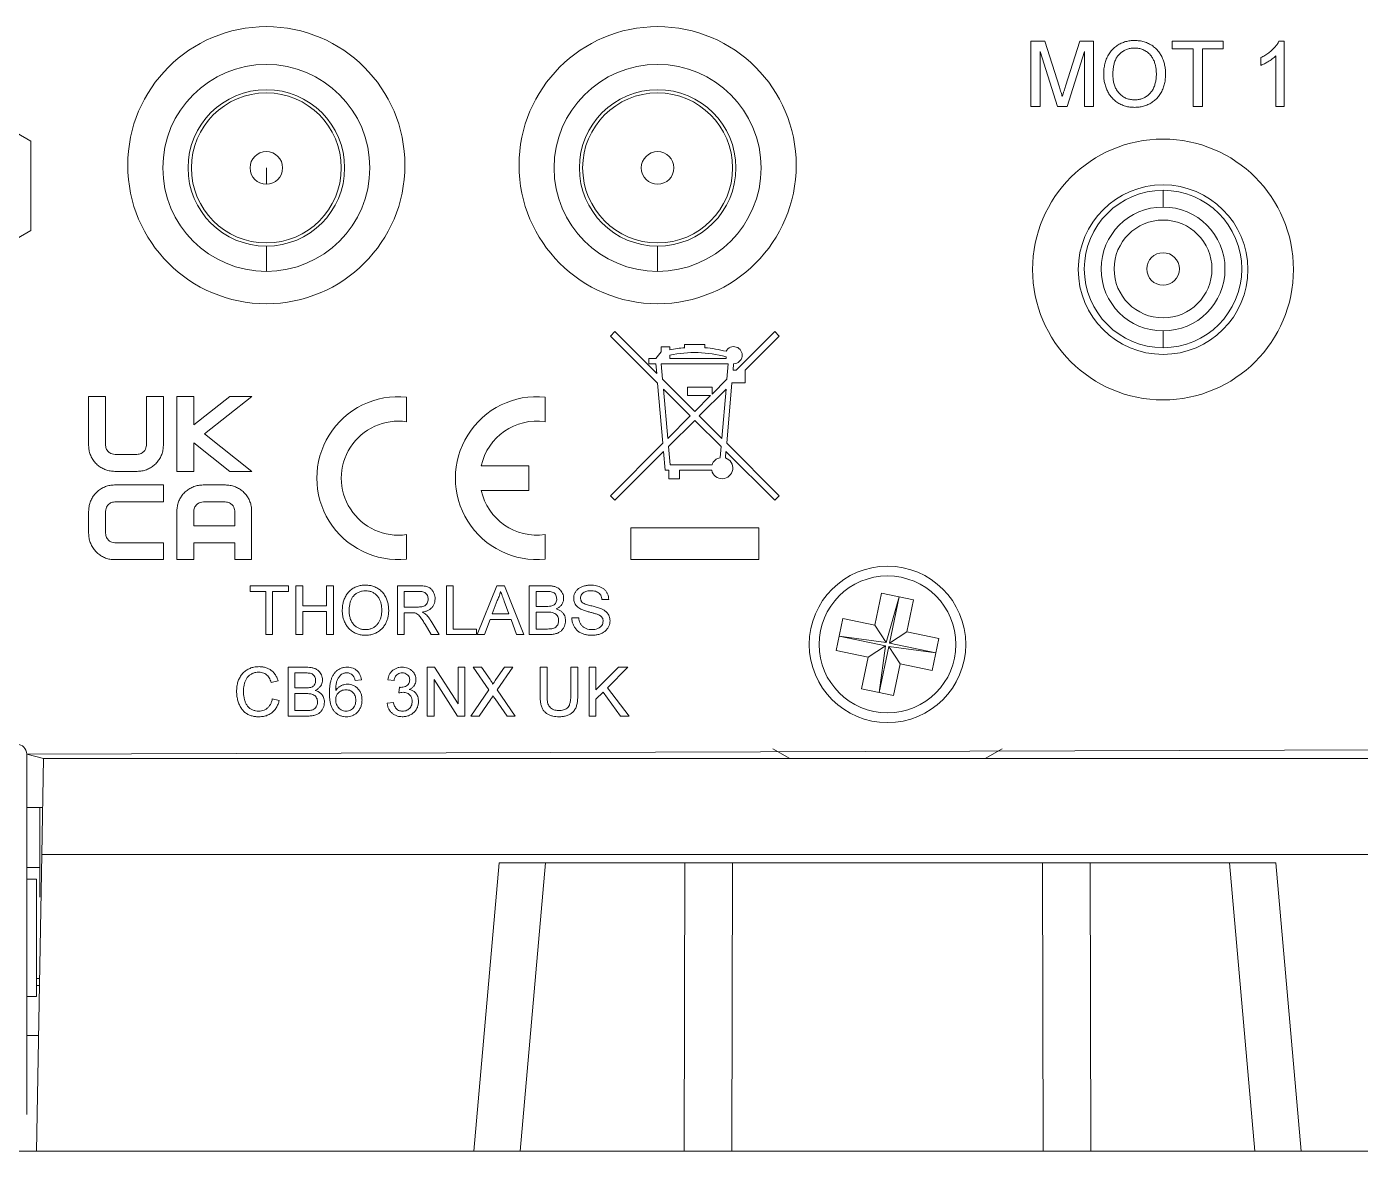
# Model space of a CAD drawing. Header units: millimetres. Extents: x 2 to 278, y 1 to 215.
# Drawn here: x 215.78 to 236.23, y 53.87 to 71.12 of the extents above; entities that cross this region are included whole.
import ezdxf

# ---------------------------------------------------------------- set-up
doc = ezdxf.new("R2010")
doc.units = ezdxf.units.MM

msp = doc.modelspace()

# ---------------------------------------------------------------- linework, layer by layer
at = {"color": 7, "linetype": 'Continuous', "lineweight": 18}
for p, q in [((231.177, 70.898), (231.39, 70.898)), ((231.177, 69.898), (231.177, 70.898)), ((231.39, 70.898), (231.613, 70.196)), ((231.707, 70.208), (231.929, 70.898)), ((231.929, 70.898), (232.139, 70.898)), ((232.139, 70.898), (232.139, 69.898)), ((233.344, 70.898), (234.126, 70.898)), ((233.344, 70.782), (233.344, 70.898)), ((233.665, 70.782), (233.344, 70.782)), ((233.665, 69.898), (233.665, 70.782)), ((233.806, 70.782), (233.806, 69.898)), ((234.126, 70.782), (233.806, 70.782)), ((234.126, 70.898), (234.126, 70.782)), ((234.98, 70.898), (235.062, 70.898)), ((235.062, 70.898), (235.062, 69.898)), ((231.318, 70.744), (231.318, 69.898)), ((231.584, 69.898), (231.318, 70.744)), ((231.998, 70.744), (231.731, 69.898)), ((231.998, 69.898), (231.998, 70.744)), ((234.703, 70.529), (234.703, 70.648)), ((234.934, 69.898), (234.934, 70.677)), ((214.656, 70.052), (215.843, 69.366)), ((231.318, 69.898), (231.177, 69.898)), ((231.731, 69.898), (231.584, 69.898)), ((232.139, 69.898), (231.998, 69.898)), ((233.806, 69.898), (233.665, 69.898)), ((235.062, 69.898), (234.934, 69.898)), ((215.843, 69.366), (215.843, 67.995)), ((219.453, 68.956), (219.453, 68.706)), ((233.203, 68.356), (233.203, 68.612)), ((215.843, 67.995), (214.656, 67.31)), ((219.453, 67.756), (219.453, 67.368)), ((225.453, 67.756), (225.453, 67.368)), ((224.797, 66.447), (224.728, 66.378)), ((224.728, 66.378), (225.453, 65.653)), ((225.439, 65.805), (224.797, 66.447)), ((227.248, 66.447), (226.656, 65.855)), ((226.794, 65.855), (227.317, 66.378)), ((227.317, 66.378), (227.248, 66.447)), ((233.203, 66.456), (233.203, 66.199)), ((225.508, 66.133), (225.426, 66.035)), ((225.639, 66.214), (225.508, 66.214)), ((225.508, 66.214), (225.508, 66.133)), ((225.639, 66.165), (225.639, 66.214)), ((225.639, 66.082), (225.639, 66.035)), ((226.178, 66.247), (225.867, 66.247)), ((225.867, 66.247), (225.867, 66.198)), ((226.178, 66.198), (226.178, 66.247)), ((226.502, 66.035), (226.502, 66.058)), ((225.426, 66.035), (225.317, 66.035)), ((225.317, 66.035), (225.317, 65.953)), ((225.317, 65.953), (225.426, 65.953)), ((225.426, 65.953), (225.439, 65.805)), ((225.508, 65.953), (225.529, 65.716)), ((226.537, 65.953), (225.508, 65.953)), ((225.639, 66.035), (226.502, 66.035)), ((226.516, 65.716), (226.537, 65.953)), ((226.61, 65.855), (226.619, 65.953)), ((226.656, 65.855), (226.61, 65.855)), ((226.794, 65.659), (226.794, 65.855)), ((225.453, 65.653), (225.533, 64.733)), ((225.529, 65.716), (226.023, 65.222)), ((226.287, 65.486), (226.516, 65.716)), ((226.512, 64.733), (226.593, 65.659)), ((226.593, 65.659), (226.794, 65.659)), ((216.989, 65.448), (216.728, 65.448)), ((216.728, 65.448), (216.728, 64.698)), ((216.989, 64.701), (216.989, 65.448)), ((217.874, 65.448), (217.614, 65.448)), ((217.614, 65.448), (217.614, 64.701)), ((217.874, 64.698), (217.874, 65.448)), ((218.343, 65.448), (218.082, 65.448)), ((218.082, 65.448), (218.082, 64.302)), ((218.894, 65.448), (218.343, 65.014)), ((218.343, 65.014), (218.343, 65.448)), ((218.504, 64.876), (219.231, 65.448)), ((219.231, 65.448), (218.894, 65.448)), ((221.603, 65.064), (221.603, 65.441)), ((223.728, 65.064), (223.728, 65.441)), ((225.542, 65.564), (225.609, 64.808)), ((225.953, 65.153), (225.542, 65.564)), ((225.911, 65.594), (226.287, 65.594)), ((225.911, 65.463), (225.911, 65.594)), ((226.264, 65.463), (225.911, 65.463)), ((226.023, 65.222), (226.264, 65.463)), ((226.503, 65.564), (226.092, 65.153)), ((226.287, 65.594), (226.287, 65.486)), ((226.437, 64.808), (226.503, 65.564)), ((225.609, 64.808), (225.953, 65.153)), ((226.023, 65.083), (225.62, 64.681)), ((226.425, 64.681), (226.023, 65.083)), ((226.092, 65.153), (226.437, 64.808)), ((219.229, 64.302), (218.504, 64.876)), ((218.343, 64.302), (218.343, 64.738)), ((218.343, 64.738), (218.894, 64.302)), ((225.533, 64.733), (224.728, 63.928)), ((225.62, 64.681), (225.644, 64.401)), ((226.411, 64.512), (226.425, 64.681)), ((227.317, 63.928), (226.512, 64.733)), ((217.469, 64.562), (217.133, 64.562)), ((224.797, 63.858), (225.544, 64.605)), ((225.544, 64.605), (225.569, 64.32)), ((226.492, 64.508), (226.501, 64.605)), ((226.501, 64.605), (227.248, 63.858)), ((217.13, 64.302), (217.472, 64.302)), ((218.082, 64.302), (218.343, 64.302)), ((218.894, 64.302), (219.229, 64.302)), ((223.478, 64.385), (222.748, 64.385)), ((223.478, 64.01), (223.478, 64.385)), ((225.569, 64.32), (225.626, 64.32)), ((225.626, 64.32), (225.626, 64.189)), ((225.644, 64.401), (226.287, 64.401)), ((225.79, 64.189), (225.79, 64.32)), ((225.79, 64.32), (226.283, 64.32)), ((217.874, 64.093), (217.124, 64.093)), ((217.874, 63.833), (217.874, 64.093)), ((218.827, 64.093), (218.484, 64.093)), ((222.748, 64.01), (223.478, 64.01)), ((225.626, 64.189), (225.79, 64.189)), ((217.128, 63.833), (217.874, 63.833)), ((218.823, 63.833), (218.487, 63.833)), ((224.728, 63.928), (224.797, 63.858)), ((227.248, 63.858), (227.317, 63.928)), ((216.728, 63.688), (216.728, 63.353)), ((216.989, 63.353), (216.989, 63.688)), ((218.082, 63.697), (218.082, 62.948)), ((218.343, 63.694), (218.343, 63.468)), ((218.968, 63.468), (218.968, 63.694)), ((219.228, 62.948), (219.228, 63.697)), ((218.343, 63.468), (218.968, 63.468)), ((227.003, 63.438), (225.042, 63.438)), ((225.042, 63.438), (225.042, 62.948)), ((227.003, 62.948), (227.003, 63.438)), ((217.874, 63.208), (217.128, 63.208)), ((217.874, 62.948), (217.874, 63.208)), ((218.343, 62.948), (218.343, 63.208)), ((218.343, 63.208), (218.968, 63.208)), ((218.968, 63.208), (218.968, 62.948)), ((221.603, 62.954), (221.603, 63.332)), ((223.728, 62.954), (223.728, 63.332)), ((217.124, 62.948), (217.874, 62.948)), ((218.082, 62.948), (218.343, 62.948)), ((218.968, 62.948), (219.228, 62.948)), ((225.042, 62.948), (227.003, 62.948)), ((219.204, 62.548), (219.791, 62.548)), ((219.204, 62.461), (219.204, 62.548)), ((219.444, 62.461), (219.204, 62.461)), ((219.444, 61.798), (219.444, 62.461)), ((219.55, 62.461), (219.55, 61.798)), ((219.791, 62.461), (219.55, 62.461)), ((219.791, 62.548), (219.791, 62.461)), ((219.906, 62.548), (220.012, 62.548)), ((219.906, 61.798), (219.906, 62.548)), ((220.012, 62.548), (220.012, 62.24)), ((220.377, 62.548), (220.483, 62.548)), ((220.377, 62.24), (220.377, 62.548)), ((220.483, 62.548), (220.483, 61.798)), ((221.464, 62.548), (221.789, 62.548)), ((221.464, 61.798), (221.464, 62.548)), ((221.793, 62.461), (221.569, 62.461)), ((221.569, 62.461), (221.569, 62.221)), ((222.214, 62.548), (222.319, 62.548)), ((222.214, 61.798), (222.214, 62.548)), ((222.319, 62.548), (222.319, 61.884)), ((222.688, 61.798), (222.986, 62.548)), ((222.986, 62.548), (223.105, 62.548)), ((223.105, 62.548), (223.403, 61.798)), ((223.483, 62.548), (223.764, 62.548)), ((223.483, 61.798), (223.483, 62.548)), ((223.732, 62.461), (223.589, 62.461)), ((223.589, 62.461), (223.589, 62.23)), ((228.886, 62.433), (228.784, 61.943)), ((229.375, 62.331), (228.886, 62.433)), ((229.155, 62.377), (228.959, 61.677)), ((229.155, 62.377), (229.008, 61.667)), ((220.012, 62.24), (220.377, 62.24)), ((221.569, 62.221), (221.77, 62.221)), ((222.994, 62.323), (222.917, 62.115)), ((223.173, 62.115), (223.101, 62.312)), ((223.589, 62.23), (223.743, 62.23)), ((224.704, 62.336), (224.598, 62.336)), ((229.375, 62.331), (229.274, 61.841)), ((220.012, 62.153), (220.012, 61.798)), ((220.377, 62.153), (220.012, 62.153)), ((220.377, 61.798), (220.377, 62.153)), ((221.569, 62.134), (221.569, 61.798)), ((221.678, 62.134), (221.569, 62.134)), ((221.979, 62.005), (222.102, 61.798)), ((222.886, 62.028), (222.8, 61.798)), ((223.205, 62.028), (222.886, 62.028)), ((222.917, 62.115), (223.173, 62.115)), ((223.291, 61.798), (223.205, 62.028)), ((223.754, 62.144), (223.589, 62.144)), ((223.589, 62.144), (223.589, 61.884)), ((224.137, 62.057), (224.243, 62.057)), ((228.295, 62.045), (228.193, 61.555)), ((228.784, 61.943), (228.295, 62.045)), ((219.55, 61.798), (219.444, 61.798)), ((220.012, 61.798), (219.906, 61.798)), ((220.483, 61.798), (220.377, 61.798)), ((221.569, 61.798), (221.464, 61.798)), ((221.981, 61.798), (221.887, 61.956)), ((222.102, 61.798), (221.981, 61.798)), ((222.675, 61.798), (222.214, 61.798)), ((222.319, 61.884), (222.675, 61.884)), ((222.675, 61.884), (222.675, 61.798)), ((222.8, 61.798), (222.688, 61.798)), ((223.403, 61.798), (223.291, 61.798)), ((223.764, 61.798), (223.483, 61.798)), ((223.589, 61.884), (223.766, 61.884)), ((228.239, 61.776), (228.949, 61.628)), ((228.959, 61.677), (228.239, 61.776)), ((228.784, 61.943), (228.959, 61.677)), ((229.008, 61.667), (229.274, 61.841)), ((229.763, 61.74), (229.274, 61.841)), ((228.193, 61.555), (228.682, 61.454)), ((228.949, 61.628), (228.682, 61.454)), ((228.85, 60.908), (228.949, 61.628)), ((228.85, 60.908), (228.997, 61.618)), ((229.717, 61.519), (228.997, 61.618)), ((228.997, 61.618), (229.172, 61.352)), ((229.717, 61.519), (229.008, 61.667)), ((229.662, 61.25), (229.763, 61.74)), ((228.581, 60.964), (228.682, 61.454)), ((229.07, 60.862), (229.172, 61.352)), ((229.662, 61.25), (229.172, 61.352)), ((219.786, 61.298), (220.067, 61.298)), ((219.786, 60.548), (219.786, 61.298)), ((220.034, 61.211), (219.892, 61.211)), ((219.892, 61.211), (219.892, 60.98)), ((221.92, 61.298), (222.032, 61.298)), ((221.92, 60.548), (221.92, 61.298)), ((222.032, 61.298), (222.392, 60.738)), ((222.392, 61.298), (222.497, 61.298)), ((222.392, 60.738), (222.392, 61.298)), ((222.497, 61.298), (222.497, 60.548)), ((222.627, 61.298), (222.754, 61.298)), ((222.866, 60.951), (222.627, 61.298)), ((222.754, 61.298), (222.885, 61.108)), ((222.973, 61.108), (223.103, 61.298)), ((223.233, 61.298), (222.994, 60.95)), ((223.103, 61.298), (223.233, 61.298)), ((223.651, 61.298), (223.757, 61.298)), ((223.651, 60.866), (223.651, 61.298)), ((223.757, 61.298), (223.757, 60.871)), ((224.122, 61.298), (224.228, 61.298)), ((224.122, 60.871), (224.122, 61.298)), ((224.228, 61.298), (224.228, 60.866)), ((224.401, 61.298), (224.507, 61.298)), ((224.401, 60.548), (224.401, 61.298)), ((224.507, 60.952), (224.852, 61.298)), ((224.507, 61.298), (224.507, 60.952)), ((224.997, 61.298), (224.684, 60.984)), ((224.852, 61.298), (224.997, 61.298)), ((219.632, 61.089), (219.526, 61.066)), ((219.892, 60.98), (220.046, 60.98)), ((220.911, 61.105), (220.815, 61.096)), ((221.411, 61.096), (221.315, 61.105)), ((221.487, 60.903), (221.497, 60.99)), ((222.026, 61.107), (222.026, 60.548)), ((222.386, 60.548), (222.026, 61.107)), ((222.588, 60.548), (222.866, 60.951)), ((222.994, 60.95), (223.271, 60.548)), ((224.684, 60.984), (225.017, 60.548)), ((228.581, 60.964), (229.07, 60.862)), ((219.545, 60.812), (219.651, 60.788)), ((220.057, 60.894), (219.892, 60.894)), ((219.892, 60.894), (219.892, 60.634)), ((221.305, 60.749), (221.401, 60.759)), ((222.895, 60.806), (222.717, 60.548)), ((223.144, 60.548), (222.961, 60.813)), ((224.617, 60.917), (224.507, 60.807)), ((224.507, 60.807), (224.507, 60.548)), ((224.886, 60.548), (224.617, 60.917)), ((220.067, 60.548), (219.786, 60.548)), ((219.892, 60.634), (220.069, 60.634)), ((222.026, 60.548), (221.92, 60.548)), ((222.497, 60.548), (222.386, 60.548)), ((222.717, 60.548), (222.588, 60.548)), ((223.271, 60.548), (223.144, 60.548)), ((224.507, 60.548), (224.401, 60.548)), ((225.017, 60.548), (224.886, 60.548)), ((215.778, 59.966), (242.202, 60.048)), ((215.778, 59.966), (215.778, 58.942)), ((216.035, 59.898), (215.778, 59.966)), ((227.478, 59.898), (227.218, 60.048)), ((230.738, 60.048), (230.478, 59.898)), ((216.035, 59.898), (216.009, 58.424)), ((216.035, 59.898), (241.922, 59.898)), ((215.778, 59.148), (215.978, 59.148)), ((215.978, 59.148), (215.978, 57.773)), ((215.978, 59.148), (216.021, 59.148)), ((215.778, 58.942), (215.778, 56.979)), ((215.929, 53.873), (216.009, 58.424)), ((241.947, 58.424), (216.009, 58.424)), ((223.023, 58.298), (222.636, 53.873)), ((223.023, 58.298), (234.933, 58.298)), ((223.733, 58.298), (223.346, 53.873)), ((225.859, 53.873), (225.871, 58.298)), ((226.602, 58.298), (226.59, 53.873)), ((231.366, 53.873), (231.355, 58.298)), ((232.085, 58.298), (232.097, 53.873)), ((234.61, 53.873), (234.223, 58.298)), ((234.933, 58.298), (235.32, 53.873)), ((215.778, 58.228), (215.978, 58.228)), ((215.928, 58.048), (215.778, 58.048)), ((215.928, 57.148), (215.928, 58.048)), ((215.978, 57.773), (215.978, 57.773)), ((215.978, 57.773), (215.978, 57.773)), ((215.928, 56.248), (215.928, 57.148)), ((215.778, 56.979), (215.778, 56.438)), ((215.928, 56.523), (215.976, 56.523)), ((215.778, 56.438), (215.778, 54.44)), ((215.778, 56.248), (215.928, 56.248)), ((215.928, 56.415), (215.974, 56.415)), ((215.778, 55.648), (215.96, 55.648)), ((215.929, 53.873), (211.527, 53.873)), ((222.636, 53.873), (215.929, 53.873)), ((223.346, 53.873), (222.636, 53.873)), ((223.346, 53.873), (225.859, 53.873)), ((226.59, 53.873), (225.859, 53.873)), ((226.59, 53.873), (231.366, 53.873)), ((232.097, 53.873), (231.366, 53.873)), ((232.097, 53.873), (234.61, 53.873)), ((235.32, 53.873), (234.61, 53.873)), ((242.027, 53.873), (235.32, 53.873))]:
    msp.add_line(p, q, dxfattribs=at)
for centre, radius in [((219.453, 68.998), 2.125), ((225.453, 68.998), 2.125), ((219.453, 68.956), 1.587), ((225.453, 68.956), 1.587), ((219.453, 68.956), 1.2), ((225.453, 68.956), 1.2), ((219.453, 68.956), 1.15), ((225.453, 68.956), 1.15), ((233.203, 67.398), 2), ((219.453, 68.956), 0.25), ((225.453, 68.956), 0.25), ((233.203, 67.396), 1.3), ((228.978, 61.648), 1.2), ((228.978, 61.648), 1.05)]:
    msp.add_circle(centre, radius, dxfattribs=at)
for centre, radius, start, end in [((233.203, 67.406), 1.207, 90, 270), ((233.203, 67.406), 1.207, 270, 90), ((233.203, 67.406), 0.95, 90, 270), ((233.203, 67.406), 0.95, 270, 90), ((233.203, 67.406), 0.75, 90, 270), ((233.203, 67.406), 0.75, 270, 90), ((233.203, 67.406), 0.25, 90, 270), ((233.203, 67.406), 0.25, 270, 90), ((226.023, 64.32), 1.885, 94.7224, 101.7405), ((226.023, 64.32), 1.804, 74.5824, 102.2783), ((226.023, 64.32), 1.885, 75.2635, 85.2776), ((226.619, 66.084), 0.131, 270, 153.2882), ((221.478, 64.198), 1.25, 84.2608, 275.7392), ((223.603, 64.198), 1.25, 84.2608, 275.7392), ((221.478, 64.198), 0.875, 81.7868, 278.2132), ((223.603, 64.198), 0.875, 81.7868, 167.6264), ((226.443, 64.352), 0.163, 191.537, 72.4865), ((226.443, 64.352), 0.163, 101.459, 162.5424), ((223.603, 64.198), 0.875, 192.3736, 278.2132), ((215.628, 59.966), 0.15, 0, 90)]:
    msp.add_arc(centre, radius, start, end, dxfattribs=at)
for points, knots in [([(232.293, 70.384), (232.293, 70.409), (232.294, 70.459), (232.305, 70.533), (232.325, 70.605), (232.354, 70.674), (232.394, 70.737), (232.444, 70.791), (232.5, 70.837), (232.562, 70.871), (232.628, 70.894), (232.697, 70.908), (232.744, 70.91), (232.768, 70.91)], [0, 0, 0, 0, 0.093363, 0.18673, 0.280067, 0.373402, 0.466704, 0.560003, 0.648002, 0.735991, 0.823972, 0.911992, 1, 1, 1, 1]), ([(232.769, 70.795), (232.75, 70.794), (232.712, 70.793), (232.657, 70.779), (232.606, 70.756), (232.559, 70.725), (232.517, 70.687), (232.483, 70.638), (232.459, 70.579), (232.443, 70.515), (232.435, 70.449), (232.434, 70.405), (232.434, 70.383)], [0, 0, 0, 0, 0.093317, 0.18666, 0.279957, 0.373295, 0.466627, 0.559888, 0.669862, 0.779876, 0.889938, 1, 1, 1, 1]), ([(232.768, 70.91), (232.792, 70.91), (232.841, 70.908), (232.913, 70.892), (232.982, 70.865), (233.045, 70.828), (233.102, 70.781), (233.148, 70.725), (233.184, 70.664), (233.211, 70.6), (233.229, 70.534), (233.24, 70.465), (233.241, 70.419), (233.242, 70.396)], [0, 0, 0, 0, 0.0933402, 0.1866655, 0.2799705, 0.3732957, 0.4666107, 0.5599084, 0.6478981, 0.7359048, 0.8239228, 0.9119578, 1, 1, 1, 1]), ([(233.101, 70.397), (233.1, 70.415), (233.099, 70.451), (233.092, 70.505), (233.08, 70.558), (233.06, 70.61), (233.034, 70.657), (232.998, 70.703), (232.951, 70.742), (232.895, 70.773), (232.833, 70.792), (232.79, 70.794), (232.769, 70.795)], [0, 0, 0, 0, 0.093399, 0.186798, 0.280197, 0.37357, 0.466906, 0.560217, 0.670152, 0.780101, 0.890037, 1, 1, 1, 1]), ([(234.703, 70.648), (234.724, 70.658), (234.766, 70.68), (234.824, 70.72), (234.875, 70.763), (234.917, 70.806), (234.953, 70.849), (234.971, 70.881), (234.98, 70.898)], [0, 0, 0, 0, 0.186674, 0.373366, 0.560025, 0.706692, 0.853419, 1, 1, 1, 1]), ([(234.934, 70.677), (234.915, 70.66), (234.877, 70.625), (234.816, 70.587), (234.759, 70.553), (234.722, 70.537), (234.703, 70.529)], [0, 0, 0, 0, 0.279899, 0.559917, 0.779984, 1, 1, 1, 1]), ([(232.767, 69.885), (232.743, 69.886), (232.695, 69.887), (232.625, 69.903), (232.557, 69.928), (232.495, 69.964), (232.439, 70.01), (232.392, 70.063), (232.355, 70.123), (232.328, 70.185), (232.308, 70.25), (232.295, 70.316), (232.294, 70.362), (232.293, 70.384)], [0, 0, 0, 0, 0.093341, 0.186662, 0.279991, 0.373305, 0.466617, 0.559936, 0.647935, 0.73595, 0.823971, 0.911986, 1, 1, 1, 1]), ([(232.434, 70.383), (232.434, 70.361), (232.436, 70.319), (232.447, 70.256), (232.466, 70.195), (232.497, 70.139), (232.538, 70.09), (232.587, 70.049), (232.643, 70.02), (232.704, 70.003), (232.746, 70.001), (232.767, 70)], [0, 0, 0, 0, 0.11206, 0.224132, 0.336131, 0.448114, 0.560097, 0.670067, 0.780032, 0.89, 1, 1, 1, 1]), ([(232.767, 70), (232.785, 70.001), (232.821, 70.002), (232.875, 70.015), (232.925, 70.037), (232.97, 70.067), (233.01, 70.105), (233.045, 70.152), (233.071, 70.207), (233.089, 70.269), (233.099, 70.333), (233.1, 70.376), (233.101, 70.397)], [0, 0, 0, 0, 0.093349, 0.186685, 0.279967, 0.373265, 0.466613, 0.55996, 0.669931, 0.77991, 0.889949, 1, 1, 1, 1]), ([(233.242, 70.396), (233.241, 70.372), (233.24, 70.323), (233.227, 70.25), (233.206, 70.18), (233.176, 70.113), (233.136, 70.052), (233.087, 69.999), (233.03, 69.957), (232.969, 69.925), (232.904, 69.901), (232.836, 69.887), (232.79, 69.886), (232.767, 69.885)], [0, 0, 0, 0, 0.093367, 0.186723, 0.280068, 0.373407, 0.466717, 0.560004, 0.647984, 0.735984, 0.823983, 0.911989, 1, 1, 1, 1]), ([(231.613, 70.196), (231.622, 70.168), (231.637, 70.12), (231.652, 70.071), (231.658, 70.049)], [0, 0, 0, 0, 0.560002, 1, 1, 1, 1]), ([(231.658, 70.049), (231.667, 70.079), (231.683, 70.132), (231.7, 70.185), (231.707, 70.208)], [0, 0, 0, 0, 0.559997, 1, 1, 1, 1]), ([(216.728, 64.698), (216.729, 64.674), (216.732, 64.627), (216.752, 64.558), (216.782, 64.496), (216.823, 64.44), (216.872, 64.392), (216.928, 64.353), (216.991, 64.324), (217.059, 64.305), (217.106, 64.303), (217.13, 64.302)], [0, 0, 0, 0, 0.1150382, 0.2270316, 0.3373605, 0.4469851, 0.5565897, 0.6647822, 0.7741299, 0.8854715, 1, 1, 1, 1]), ([(217.133, 64.562), (217.119, 64.563), (217.09, 64.566), (217.052, 64.584), (217.023, 64.609), (217.003, 64.638), (216.991, 64.669), (216.989, 64.69), (216.989, 64.701)], [0, 0, 0, 0, 0.194457, 0.381312, 0.564363, 0.707493, 0.851745, 1, 1, 1, 1]), ([(217.614, 64.701), (217.612, 64.688), (217.61, 64.66), (217.59, 64.623), (217.564, 64.595), (217.534, 64.576), (217.503, 64.564), (217.48, 64.563), (217.469, 64.562)], [0, 0, 0, 0, 0.1875628, 0.3700517, 0.5524095, 0.6977108, 0.8461828, 1, 1, 1, 1]), ([(217.472, 64.302), (217.497, 64.303), (217.545, 64.305), (217.614, 64.325), (217.677, 64.355), (217.734, 64.395), (217.782, 64.443), (217.822, 64.499), (217.851, 64.561), (217.87, 64.628), (217.873, 64.674), (217.874, 64.698)], [0, 0, 0, 0, 0.116572, 0.229865, 0.341127, 0.45123, 0.560817, 0.668509, 0.776922, 0.886979, 1, 1, 1, 1]), ([(217.124, 64.093), (217.1, 64.092), (217.053, 64.09), (216.985, 64.069), (216.922, 64.039), (216.866, 63.997), (216.818, 63.948), (216.779, 63.891), (216.751, 63.828), (216.732, 63.76), (216.729, 63.712), (216.728, 63.688)], [0, 0, 0, 0, 0.114627, 0.226344, 0.336592, 0.446331, 0.556196, 0.664699, 0.774301, 0.885712, 1, 1, 1, 1]), ([(218.484, 64.093), (218.46, 64.092), (218.412, 64.09), (218.343, 64.07), (218.279, 64.04), (218.222, 64), (218.174, 63.952), (218.134, 63.896), (218.105, 63.834), (218.086, 63.767), (218.083, 63.721), (218.082, 63.697)], [0, 0, 0, 0, 0.116572, 0.229865, 0.341127, 0.45123, 0.560816, 0.668508, 0.776921, 0.886978, 1, 1, 1, 1]), ([(219.228, 63.697), (219.227, 63.721), (219.224, 63.769), (219.204, 63.837), (219.174, 63.899), (219.134, 63.955), (219.084, 64.003), (219.028, 64.042), (218.965, 64.071), (218.898, 64.09), (218.85, 64.092), (218.827, 64.093)], [0, 0, 0, 0, 0.115039, 0.227033, 0.337362, 0.446986, 0.55659, 0.664782, 0.77413, 0.885471, 1, 1, 1, 1]), ([(216.989, 63.688), (216.99, 63.703), (216.992, 63.731), (217.01, 63.77), (217.036, 63.799), (217.065, 63.819), (217.095, 63.831), (217.117, 63.832), (217.128, 63.833)], [0, 0, 0, 0, 0.194454, 0.381308, 0.564358, 0.707488, 0.851741, 1, 1, 1, 1]), ([(218.487, 63.833), (218.473, 63.832), (218.445, 63.829), (218.406, 63.811), (218.377, 63.786), (218.357, 63.757), (218.345, 63.726), (218.343, 63.705), (218.343, 63.694)], [0, 0, 0, 0, 0.1944537, 0.3813087, 0.5643601, 0.707492, 0.8517449, 1, 1, 1, 1]), ([(218.968, 63.694), (218.966, 63.708), (218.964, 63.735), (218.945, 63.772), (218.919, 63.8), (218.888, 63.819), (218.857, 63.831), (218.834, 63.832), (218.823, 63.833)], [0, 0, 0, 0, 0.187564, 0.370054, 0.552413, 0.697715, 0.846186, 1, 1, 1, 1]), ([(216.728, 63.353), (216.729, 63.328), (216.732, 63.28), (216.751, 63.211), (216.781, 63.147), (216.821, 63.09), (216.87, 63.041), (216.925, 63.001), (216.987, 62.971), (217.054, 62.951), (217.101, 62.949), (217.124, 62.948)], [0, 0, 0, 0, 0.1163294, 0.2297002, 0.3412262, 0.4516462, 0.5614851, 0.6692788, 0.7776027, 0.8873839, 1, 1, 1, 1]), ([(217.128, 63.208), (217.114, 63.209), (217.086, 63.212), (217.049, 63.231), (217.021, 63.257), (217.002, 63.287), (216.991, 63.319), (216.989, 63.341), (216.989, 63.353)], [0, 0, 0, 0, 0.187567, 0.370057, 0.552414, 0.697714, 0.846185, 1, 1, 1, 1]), ([(220.618, 62.163), (220.618, 62.185), (220.619, 62.23), (220.631, 62.296), (220.653, 62.36), (220.686, 62.419), (220.731, 62.469), (220.783, 62.51), (220.843, 62.538), (220.908, 62.554), (220.952, 62.556), (220.974, 62.557)], [0, 0, 0, 0, 0.112067, 0.224119, 0.336135, 0.448088, 0.560047, 0.67002, 0.779984, 0.889982, 1, 1, 1, 1]), ([(220.974, 62.471), (220.957, 62.47), (220.924, 62.468), (220.875, 62.453), (220.831, 62.428), (220.791, 62.396), (220.761, 62.355), (220.742, 62.309), (220.73, 62.261), (220.724, 62.211), (220.724, 62.178), (220.723, 62.161)], [0, 0, 0, 0, 0.111973, 0.223934, 0.335899, 0.447879, 0.559727, 0.669741, 0.779796, 0.889898, 1, 1, 1, 1]), ([(220.974, 62.557), (220.996, 62.556), (221.04, 62.554), (221.104, 62.537), (221.164, 62.508), (221.217, 62.468), (221.26, 62.418), (221.292, 62.361), (221.314, 62.3), (221.327, 62.236), (221.328, 62.193), (221.329, 62.171)], [0, 0, 0, 0, 0.112009, 0.224006, 0.335978, 0.447933, 0.559874, 0.669862, 0.77989, 0.889932, 1, 1, 1, 1]), ([(221.223, 62.172), (221.223, 62.188), (221.222, 62.221), (221.214, 62.27), (221.2, 62.317), (221.178, 62.361), (221.149, 62.4), (221.111, 62.431), (221.069, 62.454), (221.022, 62.468), (220.99, 62.47), (220.974, 62.471)], [0, 0, 0, 0, 0.112092, 0.224141, 0.336185, 0.448185, 0.560127, 0.670084, 0.780055, 0.890015, 1, 1, 1, 1]), ([(221.789, 62.548), (221.803, 62.547), (221.831, 62.547), (221.872, 62.543), (221.913, 62.536), (221.952, 62.521), (221.985, 62.495), (222.01, 62.462), (222.028, 62.426), (222.039, 62.386), (222.04, 62.359), (222.041, 62.345)], [0, 0, 0, 0, 0.112118, 0.224228, 0.336291, 0.448147, 0.559945, 0.669845, 0.779868, 0.889963, 1, 1, 1, 1]), ([(221.935, 62.343), (221.934, 62.353), (221.933, 62.372), (221.923, 62.4), (221.906, 62.424), (221.882, 62.443), (221.854, 62.455), (221.824, 62.46), (221.803, 62.461), (221.793, 62.461)], [0, 0, 0, 0, 0.140053, 0.279969, 0.419882, 0.559694, 0.706321, 0.853139, 1, 1, 1, 1]), ([(223.045, 62.461), (223.042, 62.448), (223.035, 62.421), (223.019, 62.374), (223.004, 62.342), (222.994, 62.323)], [0, 0, 0, 0, 0.280019, 0.56011, 1, 1, 1, 1]), ([(223.101, 62.312), (223.09, 62.34), (223.072, 62.389), (223.053, 62.439), (223.045, 62.461)], [0, 0, 0, 0, 0.560002, 1, 1, 1, 1]), ([(223.906, 62.344), (223.905, 62.354), (223.905, 62.374), (223.894, 62.403), (223.877, 62.429), (223.852, 62.447), (223.823, 62.456), (223.792, 62.459), (223.762, 62.461), (223.742, 62.461), (223.732, 62.461)], [0, 0, 0, 0, 0.125071, 0.250062, 0.374964, 0.499586, 0.624442, 0.749609, 0.874799, 1, 1, 1, 1]), ([(223.764, 62.548), (223.78, 62.547), (223.813, 62.546), (223.863, 62.539), (223.91, 62.523), (223.949, 62.496), (223.977, 62.464), (223.996, 62.43), (224.009, 62.392), (224.011, 62.366), (224.012, 62.353)], [0, 0, 0, 0, 0.1401043, 0.2801365, 0.4200442, 0.5599001, 0.6698837, 0.7799527, 0.890021, 1, 1, 1, 1]), ([(224.166, 62.352), (224.166, 62.366), (224.168, 62.393), (224.182, 62.433), (224.204, 62.469), (224.233, 62.499), (224.271, 62.525), (224.318, 62.543), (224.371, 62.555), (224.408, 62.557), (224.426, 62.557)], [0, 0, 0, 0, 0.111977, 0.224014, 0.335996, 0.447889, 0.559836, 0.706492, 0.85323, 1, 1, 1, 1]), ([(224.43, 62.471), (224.42, 62.47), (224.4, 62.47), (224.369, 62.466), (224.34, 62.457), (224.312, 62.442), (224.29, 62.419), (224.274, 62.391), (224.272, 62.369), (224.271, 62.359)], [0, 0, 0, 0, 0.140248, 0.280507, 0.420686, 0.560601, 0.707197, 0.853526, 1, 1, 1, 1]), ([(224.426, 62.557), (224.441, 62.557), (224.471, 62.556), (224.515, 62.549), (224.558, 62.537), (224.599, 62.519), (224.635, 62.493), (224.665, 62.46), (224.686, 62.422), (224.7, 62.38), (224.703, 62.351), (224.704, 62.336)], [0, 0, 0, 0, 0.112075, 0.224134, 0.336216, 0.448207, 0.560112, 0.669995, 0.779969, 0.890015, 1, 1, 1, 1]), ([(224.598, 62.336), (224.597, 62.347), (224.593, 62.37), (224.581, 62.401), (224.561, 62.429), (224.533, 62.45), (224.501, 62.463), (224.466, 62.47), (224.442, 62.47), (224.43, 62.471)], [0, 0, 0, 0, 0.140098, 0.280111, 0.419947, 0.559741, 0.706361, 0.853134, 1, 1, 1, 1]), ([(220.973, 61.874), (220.989, 61.875), (221.022, 61.877), (221.07, 61.891), (221.113, 61.914), (221.15, 61.947), (221.18, 61.986), (221.201, 62.03), (221.215, 62.076), (221.222, 62.124), (221.223, 62.156), (221.223, 62.172)], [0, 0, 0, 0, 0.1119953, 0.2239675, 0.3359187, 0.4478879, 0.5598582, 0.669854, 0.7798592, 0.8899237, 1, 1, 1, 1]), ([(221.329, 62.171), (221.329, 62.153), (221.328, 62.116), (221.318, 62.062), (221.303, 62.01), (221.28, 61.959), (221.25, 61.913), (221.21, 61.871), (221.16, 61.835), (221.101, 61.808), (221.038, 61.791), (220.995, 61.789), (220.973, 61.788)], [0, 0, 0, 0, 0.093388, 0.186766, 0.280131, 0.373491, 0.466823, 0.560131, 0.670054, 0.780049, 0.890013, 1, 1, 1, 1]), ([(221.77, 62.221), (221.781, 62.221), (221.803, 62.221), (221.836, 62.225), (221.868, 62.233), (221.897, 62.25), (221.919, 62.277), (221.932, 62.309), (221.934, 62.332), (221.935, 62.343)], [0, 0, 0, 0, 0.140241, 0.280467, 0.420547, 0.560408, 0.706829, 0.853424, 1, 1, 1, 1]), ([(222.041, 62.345), (222.04, 62.331), (222.038, 62.301), (222.025, 62.259), (222.002, 62.222), (221.97, 62.19), (221.93, 62.167), (221.887, 62.152), (221.857, 62.146), (221.842, 62.144)], [0, 0, 0, 0, 0.140026, 0.279979, 0.419895, 0.559781, 0.706413, 0.853155, 1, 1, 1, 1]), ([(223.743, 62.23), (223.76, 62.23), (223.791, 62.23), (223.82, 62.236), (223.833, 62.239)], [0, 0, 0, 0, 0.560393, 1, 1, 1, 1]), ([(223.833, 62.239), (223.841, 62.242), (223.858, 62.248), (223.878, 62.264), (223.895, 62.286), (223.905, 62.314), (223.906, 62.334), (223.906, 62.344)], [0, 0, 0, 0, 0.18674, 0.373451, 0.55999, 0.77982, 1, 1, 1, 1]), ([(224.012, 62.353), (224.011, 62.34), (224.009, 62.314), (223.995, 62.278), (223.972, 62.243), (223.94, 62.213), (223.913, 62.199), (223.899, 62.192)], [0, 0, 0, 0, 0.186601, 0.373298, 0.560005, 0.779921, 1, 1, 1, 1]), ([(223.899, 62.192), (223.914, 62.187), (223.943, 62.177), (223.982, 62.151), (224.01, 62.119), (224.029, 62.084), (224.039, 62.049), (224.04, 62.024), (224.041, 62.012)], [0, 0, 0, 0, 0.18677, 0.373319, 0.559822, 0.706502, 0.853219, 1, 1, 1, 1]), ([(224.276, 62.19), (224.265, 62.196), (224.242, 62.208), (224.212, 62.233), (224.19, 62.262), (224.175, 62.292), (224.167, 62.321), (224.166, 62.342), (224.166, 62.352)], [0, 0, 0, 0, 0.186729, 0.373388, 0.55995, 0.706537, 0.853348, 1, 1, 1, 1]), ([(224.271, 62.359), (224.272, 62.352), (224.272, 62.338), (224.278, 62.32), (224.287, 62.304), (224.295, 62.296), (224.298, 62.292)], [0, 0, 0, 0, 0.279913, 0.56005, 0.779829, 1, 1, 1, 1]), ([(224.538, 62.107), (224.521, 62.112), (224.489, 62.123), (224.44, 62.136), (224.387, 62.15), (224.332, 62.166), (224.295, 62.182), (224.276, 62.19)], [0, 0, 0, 0, 0.18664, 0.373356, 0.560074, 0.780107, 1, 1, 1, 1]), ([(224.298, 62.292), (224.308, 62.286), (224.327, 62.272), (224.36, 62.261), (224.394, 62.25), (224.428, 62.241), (224.473, 62.23), (224.529, 62.216), (224.572, 62.2), (224.593, 62.192)], [0, 0, 0, 0, 0.111666, 0.22369, 0.335746, 0.447807, 0.559871, 0.779983, 1, 1, 1, 1]), ([(224.593, 62.192), (224.606, 62.185), (224.633, 62.172), (224.669, 62.145), (224.695, 62.113), (224.712, 62.079), (224.722, 62.045), (224.723, 62.022), (224.723, 62.01)], [0, 0, 0, 0, 0.186813, 0.373477, 0.559954, 0.706599, 0.853285, 1, 1, 1, 1]), ([(220.973, 61.788), (220.952, 61.789), (220.908, 61.791), (220.845, 61.808), (220.787, 61.835), (220.734, 61.874), (220.691, 61.922), (220.658, 61.977), (220.635, 62.037), (220.62, 62.099), (220.618, 62.141), (220.618, 62.163)], [0, 0, 0, 0, 0.1120198, 0.2239916, 0.335967, 0.4479472, 0.5599189, 0.6699126, 0.7799452, 0.8899672, 1, 1, 1, 1]), ([(220.723, 62.161), (220.724, 62.141), (220.725, 62.102), (220.739, 62.043), (220.763, 61.988), (220.798, 61.944), (220.838, 61.911), (220.88, 61.89), (220.926, 61.877), (220.957, 61.875), (220.973, 61.874)], [0, 0, 0, 0, 0.140076, 0.280118, 0.420058, 0.559956, 0.669961, 0.779962, 0.889965, 1, 1, 1, 1]), ([(221.73, 62.131), (221.72, 62.132), (221.703, 62.134), (221.685, 62.134), (221.678, 62.134)], [0, 0, 0, 0, 0.559853, 1, 1, 1, 1]), ([(221.887, 61.956), (221.876, 61.975), (221.852, 62.014), (221.821, 62.061), (221.791, 62.097), (221.764, 62.119), (221.741, 62.127), (221.73, 62.131)], [0, 0, 0, 0, 0.280174, 0.560292, 0.706978, 0.853499, 1, 1, 1, 1]), ([(221.842, 62.144), (221.853, 62.138), (221.874, 62.128), (221.892, 62.113), (221.9, 62.107)], [0, 0, 0, 0, 0.56012, 1, 1, 1, 1]), ([(221.9, 62.107), (221.909, 62.098), (221.926, 62.081), (221.953, 62.047), (221.969, 62.021), (221.979, 62.005)], [0, 0, 0, 0, 0.279991, 0.560076, 1, 1, 1, 1]), ([(223.935, 62.014), (223.934, 62.025), (223.933, 62.046), (223.922, 62.076), (223.905, 62.103), (223.879, 62.123), (223.849, 62.135), (223.818, 62.141), (223.786, 62.143), (223.765, 62.144), (223.754, 62.144)], [0, 0, 0, 0, 0.125008, 0.249945, 0.374865, 0.49965, 0.624584, 0.749698, 0.874846, 1, 1, 1, 1]), ([(224.041, 62.012), (224.04, 61.998), (224.038, 61.968), (224.024, 61.925), (224.003, 61.886), (223.974, 61.851), (223.932, 61.825), (223.881, 61.807), (223.823, 61.799), (223.784, 61.798), (223.764, 61.798)], [0, 0, 0, 0, 0.112029, 0.224028, 0.336048, 0.447949, 0.559844, 0.706442, 0.853191, 1, 1, 1, 1]), ([(223.83, 61.888), (223.841, 61.89), (223.863, 61.895), (223.893, 61.912), (223.914, 61.936), (223.927, 61.962), (223.934, 61.987), (223.934, 62.005), (223.935, 62.014)], [0, 0, 0, 0, 0.1868, 0.373244, 0.5596, 0.706353, 0.853117, 1, 1, 1, 1]), ([(224.451, 61.788), (224.433, 61.788), (224.399, 61.789), (224.347, 61.797), (224.297, 61.812), (224.25, 61.836), (224.209, 61.869), (224.178, 61.91), (224.155, 61.956), (224.14, 62.006), (224.138, 62.04), (224.137, 62.057)], [0, 0, 0, 0, 0.112084, 0.224132, 0.336161, 0.448126, 0.560064, 0.670009, 0.779992, 0.889983, 1, 1, 1, 1]), ([(224.243, 62.057), (224.244, 62.043), (224.248, 62.015), (224.262, 61.974), (224.285, 61.937), (224.318, 61.909), (224.358, 61.889), (224.401, 61.876), (224.431, 61.875), (224.446, 61.874)], [0, 0, 0, 0, 0.140123, 0.28021, 0.419994, 0.559854, 0.706499, 0.85323, 1, 1, 1, 1]), ([(224.446, 61.874), (224.461, 61.875), (224.491, 61.876), (224.535, 61.889), (224.572, 61.909), (224.598, 61.938), (224.614, 61.97), (224.616, 61.994), (224.618, 62.005)], [0, 0, 0, 0, 0.186888, 0.373671, 0.560239, 0.706784, 0.853466, 1, 1, 1, 1]), ([(224.723, 62.01), (224.722, 61.996), (224.721, 61.966), (224.706, 61.925), (224.683, 61.887), (224.653, 61.854), (224.613, 61.826), (224.565, 61.804), (224.509, 61.79), (224.47, 61.789), (224.451, 61.788)], [0, 0, 0, 0, 0.111969, 0.224014, 0.336023, 0.447947, 0.559912, 0.70654, 0.853276, 1, 1, 1, 1]), ([(224.618, 62.005), (224.617, 62.014), (224.616, 62.031), (224.606, 62.055), (224.589, 62.077), (224.565, 62.094), (224.547, 62.103), (224.538, 62.107)], [0, 0, 0, 0, 0.186776, 0.373321, 0.559766, 0.779755, 1, 1, 1, 1]), ([(223.766, 61.884), (223.778, 61.884), (223.8, 61.884), (223.821, 61.887), (223.83, 61.888)], [0, 0, 0, 0, 0.560099, 1, 1, 1, 1]), ([(218.997, 60.928), (218.998, 60.95), (218.999, 60.993), (219.011, 61.057), (219.033, 61.118), (219.065, 61.175), (219.107, 61.224), (219.159, 61.261), (219.217, 61.288), (219.279, 61.304), (219.322, 61.306), (219.343, 61.307)], [0, 0, 0, 0, 0.112076, 0.224122, 0.336135, 0.448114, 0.560051, 0.669994, 0.77998, 0.889976, 1, 1, 1, 1]), ([(219.338, 61.221), (219.322, 61.22), (219.29, 61.219), (219.244, 61.206), (219.202, 61.182), (219.167, 61.15), (219.14, 61.111), (219.123, 61.067), (219.112, 61.021), (219.104, 60.975), (219.103, 60.944), (219.103, 60.929)], [0, 0, 0, 0, 0.11202, 0.223954, 0.335842, 0.447768, 0.559696, 0.669668, 0.779772, 0.889896, 1, 1, 1, 1]), ([(219.526, 61.066), (219.522, 61.078), (219.514, 61.102), (219.498, 61.135), (219.476, 61.165), (219.448, 61.191), (219.414, 61.209), (219.377, 61.219), (219.351, 61.22), (219.338, 61.221)], [0, 0, 0, 0, 0.140127, 0.28021, 0.420228, 0.560121, 0.706679, 0.853274, 1, 1, 1, 1]), ([(219.343, 61.307), (219.361, 61.306), (219.398, 61.305), (219.451, 61.292), (219.502, 61.27), (219.547, 61.236), (219.585, 61.194), (219.614, 61.144), (219.626, 61.107), (219.632, 61.089)], [0, 0, 0, 0, 0.140066, 0.280088, 0.420061, 0.560032, 0.706623, 0.85328, 1, 1, 1, 1]), ([(220.209, 61.094), (220.208, 61.104), (220.207, 61.124), (220.197, 61.153), (220.18, 61.179), (220.155, 61.197), (220.126, 61.206), (220.095, 61.209), (220.065, 61.211), (220.045, 61.211), (220.034, 61.211)], [0, 0, 0, 0, 0.125071, 0.250062, 0.374964, 0.499586, 0.624442, 0.749609, 0.874799, 1, 1, 1, 1]), ([(220.067, 61.298), (220.083, 61.297), (220.116, 61.296), (220.166, 61.289), (220.213, 61.273), (220.252, 61.246), (220.28, 61.214), (220.299, 61.18), (220.312, 61.142), (220.314, 61.116), (220.315, 61.103)], [0, 0, 0, 0, 0.140104, 0.280136, 0.420044, 0.5599, 0.669884, 0.779953, 0.890021, 1, 1, 1, 1]), ([(220.42, 60.899), (220.421, 60.919), (220.421, 60.96), (220.427, 61.022), (220.438, 61.078), (220.454, 61.129), (220.473, 61.173), (220.493, 61.199), (220.502, 61.212)], [0, 0, 0, 0, 0.186737, 0.3734483, 0.5601369, 0.7068159, 0.8534318, 1, 1, 1, 1]), ([(220.502, 61.212), (220.511, 61.222), (220.53, 61.242), (220.563, 61.266), (220.602, 61.284), (220.646, 61.296), (220.678, 61.297), (220.694, 61.298)], [0, 0, 0, 0, 0.186671, 0.373368, 0.560026, 0.779966, 1, 1, 1, 1]), ([(220.606, 61.189), (220.593, 61.177), (220.568, 61.154), (220.542, 61.109), (220.526, 61.057), (220.518, 61), (220.517, 60.959), (220.517, 60.939)], [0, 0, 0, 0, 0.186432, 0.373108, 0.559647, 0.779788, 1, 1, 1, 1]), ([(220.688, 61.211), (220.68, 61.211), (220.664, 61.21), (220.636, 61.204), (220.617, 61.194), (220.606, 61.189)], [0, 0, 0, 0, 0.280128, 0.560455, 1, 1, 1, 1]), ([(220.78, 61.173), (220.773, 61.179), (220.759, 61.192), (220.734, 61.204), (220.711, 61.21), (220.696, 61.211), (220.688, 61.211)], [0, 0, 0, 0, 0.279961, 0.559778, 0.779864, 1, 1, 1, 1]), ([(220.694, 61.298), (220.709, 61.297), (220.739, 61.296), (220.783, 61.284), (220.823, 61.263), (220.858, 61.233), (220.885, 61.195), (220.903, 61.152), (220.908, 61.121), (220.911, 61.105)], [0, 0, 0, 0, 0.140076, 0.280085, 0.420047, 0.560005, 0.706589, 0.853245, 1, 1, 1, 1]), ([(220.815, 61.096), (220.81, 61.111), (220.805, 61.132), (220.792, 61.158), (220.784, 61.168), (220.78, 61.173)], [0, 0, 0, 0, 0.559683, 0.779921, 1, 1, 1, 1]), ([(221.315, 61.105), (221.318, 61.12), (221.324, 61.149), (221.342, 61.191), (221.367, 61.228), (221.401, 61.259), (221.442, 61.282), (221.487, 61.295), (221.518, 61.297), (221.534, 61.298)], [0, 0, 0, 0, 0.1401218, 0.280165, 0.4201317, 0.5600963, 0.706668, 0.8532871, 1, 1, 1, 1]), ([(221.537, 61.211), (221.525, 61.21), (221.502, 61.209), (221.469, 61.195), (221.443, 61.174), (221.427, 61.149), (221.416, 61.123), (221.413, 61.105), (221.411, 61.096)], [0, 0, 0, 0, 0.18671, 0.373336, 0.55973, 0.706374, 0.853165, 1, 1, 1, 1]), ([(221.534, 61.298), (221.549, 61.297), (221.579, 61.296), (221.622, 61.283), (221.662, 61.263), (221.695, 61.237), (221.719, 61.207), (221.735, 61.176), (221.746, 61.142), (221.747, 61.119), (221.747, 61.107)], [0, 0, 0, 0, 0.140017, 0.280027, 0.4200356, 0.5599357, 0.669933, 0.7799658, 0.8899928, 1, 1, 1, 1]), ([(221.651, 61.104), (221.65, 61.115), (221.649, 61.137), (221.634, 61.166), (221.609, 61.191), (221.576, 61.208), (221.55, 61.21), (221.537, 61.211)], [0, 0, 0, 0, 0.186777, 0.373354, 0.56012, 0.77984, 1, 1, 1, 1]), ([(220.046, 60.98), (220.063, 60.98), (220.094, 60.98), (220.123, 60.986), (220.136, 60.989)], [0, 0, 0, 0, 0.560393, 1, 1, 1, 1]), ([(220.136, 60.989), (220.144, 60.992), (220.16, 60.998), (220.181, 61.014), (220.197, 61.036), (220.207, 61.064), (220.208, 61.084), (220.209, 61.094)], [0, 0, 0, 0, 0.18674, 0.373451, 0.55999, 0.77982, 1, 1, 1, 1]), ([(220.315, 61.103), (220.314, 61.09), (220.312, 61.064), (220.298, 61.028), (220.275, 60.993), (220.243, 60.963), (220.216, 60.949), (220.202, 60.942)], [0, 0, 0, 0, 0.186601, 0.373298, 0.560005, 0.779921, 1, 1, 1, 1]), ([(220.202, 60.942), (220.217, 60.937), (220.246, 60.927), (220.285, 60.901), (220.313, 60.869), (220.332, 60.834), (220.342, 60.799), (220.343, 60.774), (220.343, 60.762)], [0, 0, 0, 0, 0.18677, 0.373319, 0.559822, 0.706502, 0.853219, 1, 1, 1, 1]), ([(220.517, 60.939), (220.524, 60.95), (220.54, 60.972), (220.571, 60.999), (220.608, 61.02), (220.651, 61.035), (220.683, 61.037), (220.699, 61.038)], [0, 0, 0, 0, 0.186741, 0.373472, 0.560148, 0.780091, 1, 1, 1, 1]), ([(220.672, 60.951), (220.661, 60.951), (220.638, 60.95), (220.605, 60.939), (220.575, 60.921), (220.549, 60.897), (220.53, 60.867), (220.518, 60.833), (220.517, 60.809), (220.517, 60.797)], [0, 0, 0, 0, 0.140051, 0.280046, 0.420027, 0.560074, 0.706666, 0.853239, 1, 1, 1, 1]), ([(220.824, 60.792), (220.824, 60.803), (220.823, 60.827), (220.814, 60.861), (220.799, 60.892), (220.775, 60.919), (220.744, 60.939), (220.709, 60.95), (220.684, 60.951), (220.672, 60.951)], [0, 0, 0, 0, 0.14015, 0.280205, 0.42018, 0.560123, 0.706646, 0.853254, 1, 1, 1, 1]), ([(220.699, 61.038), (220.716, 61.037), (220.75, 61.035), (220.799, 61.016), (220.841, 60.986), (220.877, 60.948), (220.903, 60.901), (220.918, 60.849), (220.92, 60.813), (220.92, 60.795)], [0, 0, 0, 0, 0.139981, 0.279896, 0.419867, 0.5599, 0.706499, 0.853208, 1, 1, 1, 1]), ([(221.497, 60.99), (221.499, 60.99), (221.504, 60.989), (221.509, 60.989), (221.511, 60.989)], [0, 0, 0, 0, 0.560003, 1, 1, 1, 1]), ([(221.511, 60.989), (221.523, 60.989), (221.549, 60.991), (221.585, 61.003), (221.616, 61.02), (221.638, 61.045), (221.65, 61.074), (221.651, 61.094), (221.651, 61.104)], [0, 0, 0, 0, 0.186842, 0.373742, 0.560465, 0.706844, 0.85332, 1, 1, 1, 1]), ([(221.747, 61.107), (221.747, 61.095), (221.745, 61.071), (221.733, 61.037), (221.712, 61.005), (221.683, 60.977), (221.658, 60.965), (221.645, 60.958)], [0, 0, 0, 0, 0.1867019, 0.3733781, 0.5600403, 0.7799575, 1, 1, 1, 1]), ([(221.645, 60.958), (221.66, 60.954), (221.69, 60.945), (221.73, 60.918), (221.758, 60.883), (221.776, 60.847), (221.784, 60.81), (221.785, 60.786), (221.786, 60.773)], [0, 0, 0, 0, 0.186643, 0.3731, 0.559642, 0.706412, 0.853158, 1, 1, 1, 1]), ([(222.885, 61.108), (222.894, 61.095), (222.905, 61.077), (222.92, 61.054), (222.923, 61.042), (222.924, 61.036)], [0, 0, 0, 0, 0.561277, 0.781763, 1, 1, 1, 1]), ([(222.924, 61.036), (222.933, 61.049), (222.949, 61.073), (222.966, 61.097), (222.973, 61.108)], [0, 0, 0, 0, 0.56, 1, 1, 1, 1]), ([(219.345, 60.538), (219.327, 60.538), (219.29, 60.539), (219.235, 60.549), (219.182, 60.567), (219.135, 60.596), (219.094, 60.633), (219.059, 60.681), (219.032, 60.736), (219.012, 60.799), (218.999, 60.863), (218.998, 60.906), (218.997, 60.928)], [0, 0, 0, 0, 0.0933855, 0.1867457, 0.2800428, 0.373319, 0.4666021, 0.5599234, 0.6698998, 0.7799256, 0.8899614, 1, 1, 1, 1]), ([(219.103, 60.929), (219.103, 60.912), (219.104, 60.88), (219.111, 60.832), (219.121, 60.785), (219.139, 60.739), (219.165, 60.698), (219.2, 60.665), (219.242, 60.642), (219.287, 60.627), (219.319, 60.625), (219.335, 60.624)], [0, 0, 0, 0, 0.112111, 0.224228, 0.336328, 0.448363, 0.560251, 0.670121, 0.780088, 0.89004, 1, 1, 1, 1]), ([(219.335, 60.624), (219.349, 60.625), (219.378, 60.627), (219.42, 60.639), (219.458, 60.66), (219.491, 60.69), (219.516, 60.727), (219.535, 60.768), (219.542, 60.798), (219.545, 60.812)], [0, 0, 0, 0, 0.140044, 0.279984, 0.419887, 0.559829, 0.706481, 0.853222, 1, 1, 1, 1]), ([(219.651, 60.788), (219.646, 60.768), (219.634, 60.73), (219.607, 60.676), (219.571, 60.627), (219.524, 60.587), (219.469, 60.558), (219.408, 60.541), (219.366, 60.539), (219.345, 60.538)], [0, 0, 0, 0, 0.140082, 0.280126, 0.4201, 0.560068, 0.706668, 0.853291, 1, 1, 1, 1]), ([(220.238, 60.764), (220.237, 60.775), (220.236, 60.796), (220.225, 60.826), (220.207, 60.853), (220.182, 60.873), (220.152, 60.885), (220.121, 60.891), (220.089, 60.893), (220.067, 60.894), (220.057, 60.894)], [0, 0, 0, 0, 0.125008, 0.249945, 0.374865, 0.49965, 0.624584, 0.749698, 0.874846, 1, 1, 1, 1]), ([(220.343, 60.762), (220.343, 60.748), (220.341, 60.718), (220.327, 60.675), (220.306, 60.636), (220.277, 60.601), (220.235, 60.575), (220.184, 60.557), (220.126, 60.549), (220.087, 60.548), (220.067, 60.548)], [0, 0, 0, 0, 0.112029, 0.224028, 0.336048, 0.447949, 0.559844, 0.706442, 0.853191, 1, 1, 1, 1]), ([(220.133, 60.638), (220.144, 60.64), (220.166, 60.645), (220.196, 60.662), (220.217, 60.686), (220.23, 60.712), (220.237, 60.737), (220.237, 60.755), (220.238, 60.764)], [0, 0, 0, 0, 0.1868, 0.373244, 0.5596, 0.706353, 0.853117, 1, 1, 1, 1]), ([(220.683, 60.538), (220.668, 60.539), (220.636, 60.54), (220.59, 60.552), (220.547, 60.573), (220.51, 60.603), (220.479, 60.638), (220.455, 60.683), (220.437, 60.733), (220.427, 60.788), (220.421, 60.843), (220.421, 60.88), (220.42, 60.899)], [0, 0, 0, 0, 0.093333, 0.186633, 0.279914, 0.373216, 0.466513, 0.559825, 0.669822, 0.779865, 0.889931, 1, 1, 1, 1]), ([(220.517, 60.797), (220.517, 60.784), (220.519, 60.76), (220.53, 60.725), (220.546, 60.692), (220.57, 60.663), (220.601, 60.64), (220.637, 60.627), (220.663, 60.625), (220.676, 60.624)], [0, 0, 0, 0, 0.140061, 0.280144, 0.420215, 0.560191, 0.706725, 0.853327, 1, 1, 1, 1]), ([(220.676, 60.624), (220.688, 60.625), (220.711, 60.626), (220.745, 60.638), (220.774, 60.658), (220.798, 60.686), (220.814, 60.719), (220.823, 60.755), (220.824, 60.779), (220.824, 60.792)], [0, 0, 0, 0, 0.140059, 0.279955, 0.419873, 0.559826, 0.706403, 0.85318, 1, 1, 1, 1]), ([(220.92, 60.795), (220.92, 60.776), (220.918, 60.74), (220.902, 60.687), (220.877, 60.638), (220.845, 60.598), (220.807, 60.57), (220.768, 60.551), (220.726, 60.54), (220.698, 60.539), (220.683, 60.538)], [0, 0, 0, 0, 0.140058, 0.280113, 0.420116, 0.559973, 0.669953, 0.779961, 0.88997, 1, 1, 1, 1]), ([(221.538, 60.538), (221.522, 60.539), (221.49, 60.54), (221.442, 60.554), (221.399, 60.577), (221.362, 60.61), (221.332, 60.651), (221.312, 60.699), (221.307, 60.733), (221.305, 60.749)], [0, 0, 0, 0, 0.140078, 0.280075, 0.420034, 0.56003, 0.70666, 0.853261, 1, 1, 1, 1]), ([(221.401, 60.759), (221.403, 60.749), (221.408, 60.73), (221.419, 60.702), (221.433, 60.675), (221.453, 60.652), (221.48, 60.635), (221.51, 60.626), (221.531, 60.625), (221.542, 60.624)], [0, 0, 0, 0, 0.14017, 0.280272, 0.420324, 0.560211, 0.706655, 0.853294, 1, 1, 1, 1]), ([(221.549, 60.914), (221.537, 60.913), (221.516, 60.911), (221.496, 60.906), (221.487, 60.903)], [0, 0, 0, 0, 0.559772, 1, 1, 1, 1]), ([(221.786, 60.773), (221.785, 60.755), (221.783, 60.72), (221.765, 60.669), (221.735, 60.624), (221.696, 60.586), (221.648, 60.558), (221.594, 60.541), (221.557, 60.539), (221.538, 60.538)], [0, 0, 0, 0, 0.140004, 0.279982, 0.41994, 0.559976, 0.706595, 0.853255, 1, 1, 1, 1]), ([(221.542, 60.624), (221.553, 60.625), (221.575, 60.626), (221.607, 60.636), (221.635, 60.653), (221.659, 60.677), (221.677, 60.706), (221.688, 60.739), (221.689, 60.762), (221.69, 60.774)], [0, 0, 0, 0, 0.1400827, 0.2800536, 0.4200066, 0.5599931, 0.7066388, 0.8532712, 1, 1, 1, 1]), ([(221.69, 60.774), (221.689, 60.788), (221.687, 60.815), (221.669, 60.854), (221.643, 60.883), (221.613, 60.902), (221.582, 60.912), (221.56, 60.913), (221.549, 60.914)], [0, 0, 0, 0, 0.186625, 0.373094, 0.559666, 0.706391, 0.853155, 1, 1, 1, 1]), ([(222.93, 60.857), (222.924, 60.848), (222.912, 60.831), (222.9, 60.813), (222.895, 60.806)], [0, 0, 0, 0, 0.560002, 1, 1, 1, 1]), ([(222.961, 60.813), (222.955, 60.821), (222.945, 60.836), (222.935, 60.851), (222.93, 60.857)], [0, 0, 0, 0, 0.56, 1, 1, 1, 1]), ([(223.941, 60.538), (223.926, 60.538), (223.894, 60.539), (223.847, 60.546), (223.801, 60.559), (223.759, 60.581), (223.721, 60.61), (223.691, 60.651), (223.67, 60.7), (223.658, 60.755), (223.652, 60.81), (223.651, 60.847), (223.651, 60.866)], [0, 0, 0, 0, 0.093405, 0.186793, 0.280138, 0.373422, 0.466682, 0.559915, 0.669801, 0.779836, 0.889906, 1, 1, 1, 1]), ([(223.757, 60.871), (223.757, 60.858), (223.757, 60.833), (223.76, 60.795), (223.765, 60.757), (223.776, 60.72), (223.796, 60.687), (223.825, 60.661), (223.859, 60.645), (223.896, 60.635), (223.921, 60.635), (223.933, 60.634)], [0, 0, 0, 0, 0.112106, 0.224203, 0.336258, 0.448201, 0.560087, 0.669954, 0.779896, 0.889957, 1, 1, 1, 1]), ([(223.933, 60.634), (223.946, 60.634), (223.973, 60.635), (224.012, 60.642), (224.049, 60.657), (224.081, 60.682), (224.103, 60.721), (224.115, 60.767), (224.121, 60.819), (224.122, 60.854), (224.122, 60.871)], [0, 0, 0, 0, 0.112135, 0.224225, 0.336153, 0.447872, 0.559664, 0.706296, 0.853128, 1, 1, 1, 1]), ([(224.228, 60.866), (224.228, 60.847), (224.227, 60.81), (224.221, 60.754), (224.209, 60.698), (224.186, 60.646), (224.148, 60.604), (224.103, 60.571), (224.051, 60.55), (223.997, 60.54), (223.96, 60.538), (223.941, 60.538)], [0, 0, 0, 0, 0.112133, 0.224244, 0.336292, 0.448157, 0.560012, 0.669947, 0.779881, 0.889917, 1, 1, 1, 1]), ([(220.069, 60.634), (220.081, 60.634), (220.102, 60.634), (220.124, 60.637), (220.133, 60.638)], [0, 0, 0, 0, 0.560099, 1, 1, 1, 1])]:
    msp.add_open_spline(points, degree=3, knots=knots, dxfattribs=at)

doc.saveas('drawing.dxf')
